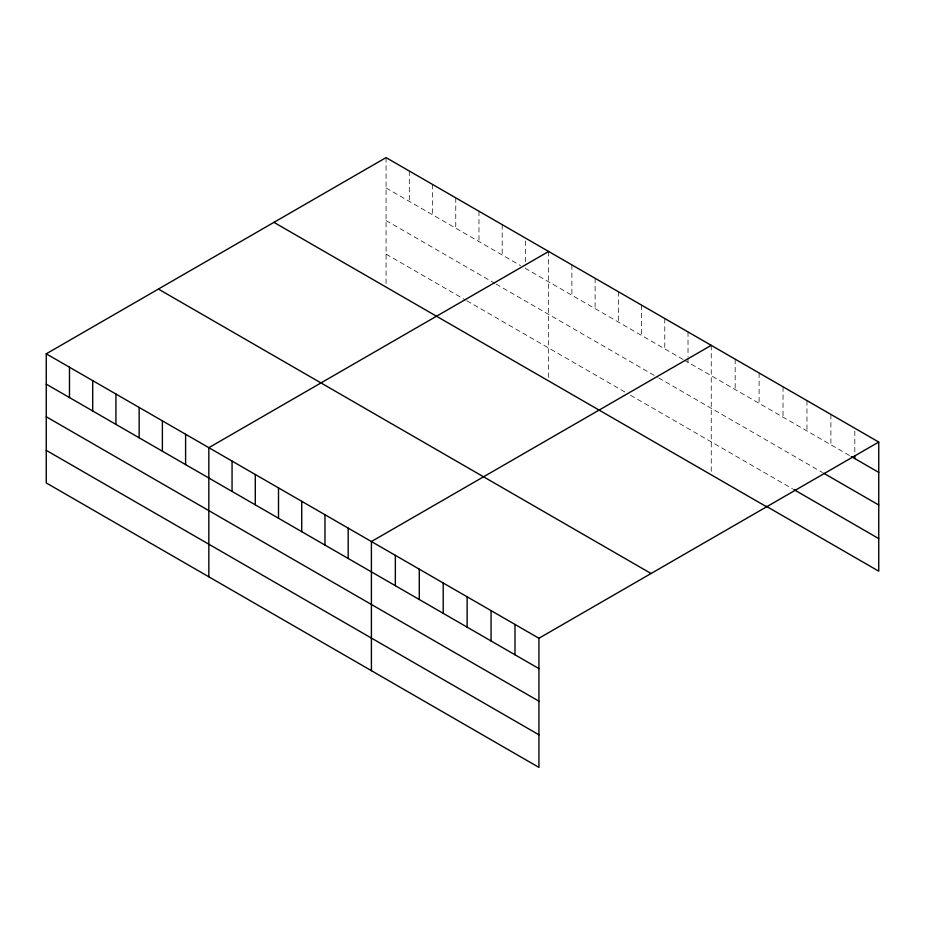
<?xml version="1.0" encoding="UTF-8"?>
<svg xmlns="http://www.w3.org/2000/svg" width="925" height="925" viewBox="0 0 925 925"><rect width="100%" height="100%" fill="white"/><g stroke="black" fill="none" stroke-linecap="round" stroke-linejoin="round"><path stroke-width="0.69" stroke-dasharray="4.62 3.47" d="M386.072 157.608L386.072 284.033M386.072 187.96L520.544 265.591M683.124 359.455L525.435 268.412L525.435 264.088M684.35 360.172L850.029 455.828M386.072 220.566L494.875 283.374M496.089 284.079L657.455 377.238M658.681 377.943L822.51 472.536M386.072 254.144L465.529 300.024M466.755 300.729L625.67 392.478M630.561 395.299L792.598 488.851M854.816 431.131L854.816 452.811M830.893 414.423L830.893 444.775M806.958 400.606L806.958 430.958M783.036 386.789L783.036 417.14M759.101 372.972L759.101 403.323M735.167 359.154L735.167 389.506M711.244 345.349L711.244 473.126M688.015 331.936L688.015 356.507M688.015 357.952L688.015 362.288M664.786 318.524L664.786 348.875M641.568 305.111L641.568 335.463M618.339 291.71L618.339 322.05M595.11 278.298L595.11 308.649M571.881 264.885L571.881 295.237M548.664 251.473L548.664 377.897M525.435 240.963L525.435 262.642M502.206 224.659L502.206 255.011M478.977 211.247L478.977 241.598M455.759 197.834L455.759 228.186M432.53 184.433L432.53 214.785M409.301 171.021L409.301 201.373"/><path stroke-width="1.39" d="M46.25 353.812L538.928 638.25L538.928 767.392L46.25 482.942L46.25 353.812L386.072 157.608L878.75 442.058L878.75 571.188L766.282 506.252M548.664 251.473L208.83 447.677L208.83 576.807M711.244 345.349L371.411 541.541L371.411 670.683M538.928 638.25L878.75 442.058M851.231 456.511L878.75 472.409M823.712 473.23L878.75 505.004M793.8 489.545L878.75 538.593M273.939 222.358L766.605 506.796M158.395 289.062L651.061 573.512M46.25 384.153L538.928 668.602M46.25 416.759L538.928 701.196M46.25 450.348L538.928 734.785M854.816 455.701L854.816 458.592M514.994 624.433L514.994 654.784M491.059 610.616L491.059 640.967M467.137 596.798L467.137 627.15M443.202 582.993L443.202 613.333M419.279 569.176L419.279 599.516M395.345 555.358L395.345 585.71M348.193 528.129L348.193 558.48M324.964 514.716L324.964 545.068M301.735 501.315L301.735 531.667M278.506 487.903L278.506 518.254M255.288 474.49L255.288 504.842M232.059 461.089L232.059 491.429M185.601 434.264L185.601 464.616M162.384 420.852L162.384 451.203M139.155 407.451L139.155 437.791M115.926 394.038L115.926 424.39M92.697 380.626L92.697 410.978M69.479 367.213L69.479 397.565"/></g></svg>
